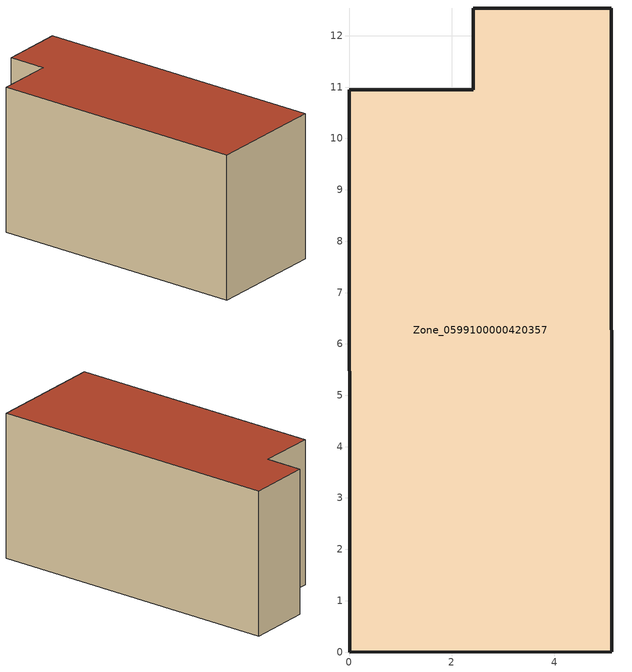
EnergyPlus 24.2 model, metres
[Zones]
Zone_0599100000420357
 floor ground (C_G): 5.12,0.01 0.02,0 0,10.95 2.42,10.95 2.42,12.54 5.1,12.54 z0
 wall outside (C_F): 0.02,0 5.12,0.01 5.1,12.54 2.42,12.54 2.42,10.95 0,10.95 0.02,0 z0:6.26
 roof outside (C_R): 0,10.95 0.02,0 5.12,0.01 5.1,12.54 2.42,12.54 2.42,10.95 z6.26
[BUILDING]
Pand.0599100000420357: North Axis=0; Terrain=City; Loads Convergence Tolerance Value=0.04; Temperature Convergence Tolerance Value=0.4; Solar Distribution=FullExterior; Maximum Number of Warmup Days=25; Minimum Number of Warmup Days=1
[Site:Location]
Rotterdam.The.Hague.AP_ZH_NLD Design_Conditions: Latitude=51.96; Longitude=4.45; Time Zone=1; Elevation=-4.5
[SITE:GROUNDTEMPERATURE:BUILDINGSURFACE]
18, 18, 18, 18, 18, 18, 18, 18, 18, 18, 18, 18
[MATERIAL] Thermal Absorptance=0.9; Solar Absorptance=0.7; Visible Absorptance=0.7
Name | Roughness | Thickness | Conductivity | Density | Specific Heat
G.TI.2006-2014 | MediumSmooth | 0.15 | 0.06 | 540 | 1210
F.TI.2006-2014 | Rough | 0.3 | 0.12 | 1920 | 840
R.TI.2006-2014 | MediumRough | 0.2 | 0.08 | 1500 | 1000
[CONSTRUCTION]
C_G: G.TI.2006-2014
C_F: F.TI.2006-2014
C_R: R.TI.2006-2014
[ZONE]
Zone_0599100000420357: Type=1; Multiplier=1; Ceiling Height=Autocalculate; Volume=Autocalculate; Floor Area=autocalculate; Part of Total Floor Area=Yes
[ZONEINFILTRATION:DESIGNFLOWRATE]
Infil_Zone_0599100000420357: Zone or ZoneList or Space or SpaceList=Zone_0599100000420357; Schedule=AlwaysOn; Design Flow Rate Calculation Method=Flow/Area; Flow Rate per Floor Area=0.0015; Constant Term Coefficient=1; Temperature Term Coefficient=0; Velocity Term Coefficient=0; Velocity Squared Term Coefficient=0
[HVACTEMPLATE:ZONE:IDEALLOADSAIRSYSTEM]
Zone_0599100000420357: Maximum Heating Supply Air Temperature=50; Minimum Cooling Supply Air Temperature=13; Maximum Heating Supply Air Humidity Ratio=0.0156; Minimum Cooling Supply Air Humidity Ratio=0.0077; Heating Limit=NoLimit; Cooling Limit=NoLimit; Dehumidification Control Type=ConstantSensibleHeatRatio; Cooling Sensible Heat Ratio=0.7; Dehumidification Setpoint=60; Humidification Control Type=None; Humidification Setpoint=30; Outdoor Air Method=None; Outdoor Air Flow Rate per Person=0.00944; Outdoor Air Flow Rate per Zone Floor Area=0; Outdoor Air Flow Rate per Zone=0; Demand Controlled Ventilation Type=None; Outdoor Air Economizer Type=NoEconomizer; Heat Recovery Type=None; Sensible Heat Recovery Effectiveness=0.7; Latent Heat Recovery Effectiveness=0.65
[ZONECONTROL:THERMOSTAT]
ThermostatControl_Zone_0599100000420357: Zone or ZoneList=Zone_0599100000420357; Control Type Schedule=DualSetpointControlType; Control 1=Thermostat_Zone_0599100000420357; Temperature Difference Between Cutout And Setpoint=0
[THERMOSTATSETPOINT:DUALSETPOINT]
Thermostat_Zone_0599100000420357: Heating Setpoint Temperature Schedule=HeatingSetpoint_Zone_0599100000420357; Cooling Setpoint Temperature Schedule=CoolingSetpoint_Zone_0599100000420357
[SCHEDULE:COMPACT]
HeatingSetpoint_Zone_0599100000420357: Through: 12/31, For: AllDays, Until: 24:00, 21
CoolingSetpoint_Zone_0599100000420357: Through: 12/31, For: AllDays, Until: 24:00, 24
DualSetpointControlType: Through: 12/31, For: AllDays, Until: 24:00, 4
AlwaysOn: Through: 12/31, For: AllDays, Until: 24:00, 1
